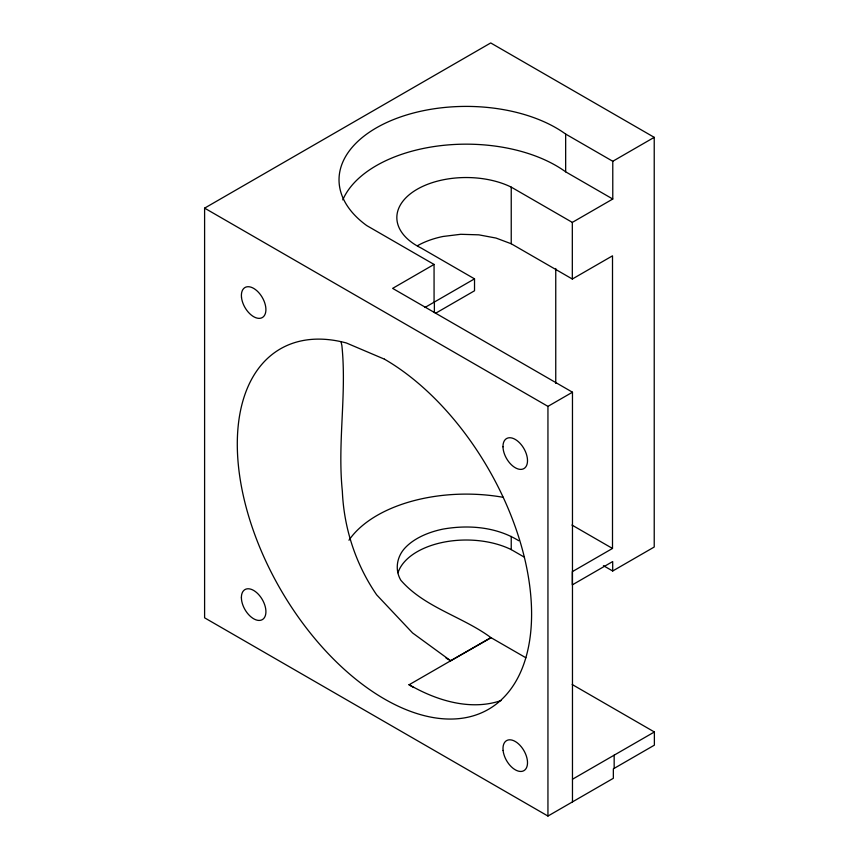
<?xml version="1.0" encoding="UTF-8"?>
<svg xmlns="http://www.w3.org/2000/svg" width="859" height="859" viewBox="0 0 859 859"><rect width="100%" height="100%" fill="white"/><g stroke="black" fill="none" stroke-linecap="round" stroke-linejoin="round"><path stroke-width="1.29" d="M603.405 565.673L612.692 570.999L654.225 547.022L654.225 137.343L490.725 42.95L204.603 208.136L204.603 617.825L547.945 816.05L613.347 778.297L613.347 768.848L654.375 745.161L654.375 731.975L572.18 684.505M555.752 383.404L555.752 268.491M572.47 801.887L572.47 392.209L392.627 288.377L434.063 264.443L434.074 302.207L424.947 307.479M612.692 570.999L612.692 561.561L572.319 584.872L572.319 571.654L612.499 548.45L612.51 255.832L572.319 279.025L511.234 243.763L496.051 238.072L478.828 234.84L460.746 234.292L443.029 236.472A69.364 40.051 0 0 0 417.56 245.663M614.164 768.386L614.164 755.168L654.375 731.975M612.778 161.277L612.778 199.03L565.662 171.832L565.662 134.068L612.778 161.277L654.225 137.343M434.074 302.207L474.522 278.853L421.157 248.036A69.364 40.051 0 0 1 413.447 191.578A69.364 40.051 0 0 1 511.234 187.122L572.319 222.395L612.778 199.03M435.524 313.299L474.522 290.772L474.522 278.853M204.603 208.136L547.945 406.371L572.47 392.209M525.88 657.769L490.876 637.582L408.981 684.827L413.619 687.501M572.481 779.231L614.164 755.168M446.057 658.091L450.685 660.764L491.144 637.711M518.761 540.74C496.373 526.846 468.542 524.602 443.029 529.101A69.364 40.051 0 0 0 403.58 549.61C396.536 558.371 395.022 570.408 400.82 580.222C424.335 607.41 462.496 616.547 490.876 637.582M434.063 264.443L366.729 225.573A127.175 73.423 0 0 1 386.958 122.397A127.175 73.423 0 0 1 565.662 134.068M571.965 525.053L612.499 548.45M397.996 572.77A69.364 40.051 0 0 1 511.234 549.61L523.915 556.922M450.685 660.764L412.599 632.976L376.639 594.815C355.669 564.266 343.911 528.188 342.344 491.208C337.34 442.718 346.886 394.141 341.882 345.565L341.044 341.775M572.319 222.395L572.319 279.025M547.945 406.371L547.945 816.05M511.234 187.122L511.234 243.763M511.234 536.392L511.234 549.61M434.375 302.035L434.375 312.633M348.958 540.225A125.983 72.736 0 0 1 503.385 497.35M342.784 199.879A127.175 73.423 0 0 1 439.121 145.847A127.175 73.423 0 0 1 565.662 171.832M501.076 700.557A208.018 120.088 60 0 1 408.981 684.602M384.445 359.169L346.36 342.977A208.103 120.142 60 0 0 271.723 573.221A208.103 120.142 60 0 0 517.805 677.891A208.103 120.142 60 0 0 384.445 359.169M241.497 297.364A17.341 10.007 60 0 0 261.115 318.077A17.341 10.007 60 0 0 258.344 292.167A17.341 10.007 60 0 0 241.497 297.364M502.987 446.809A17.341 10.007 60 0 0 521.617 469.347A17.341 10.007 60 0 0 521.134 444.554A17.341 10.007 60 0 0 502.987 446.809M241.39 597.789A17.341 10.007 60 0 0 259.976 620.391A17.341 10.007 60 0 0 259.579 595.631A17.341 10.007 60 0 0 241.39 597.789M503.095 750.465A17.341 10.007 60 0 0 522.712 771.178A17.341 10.007 60 0 0 519.942 745.268A17.341 10.007 60 0 0 503.095 750.465"/></g></svg>
